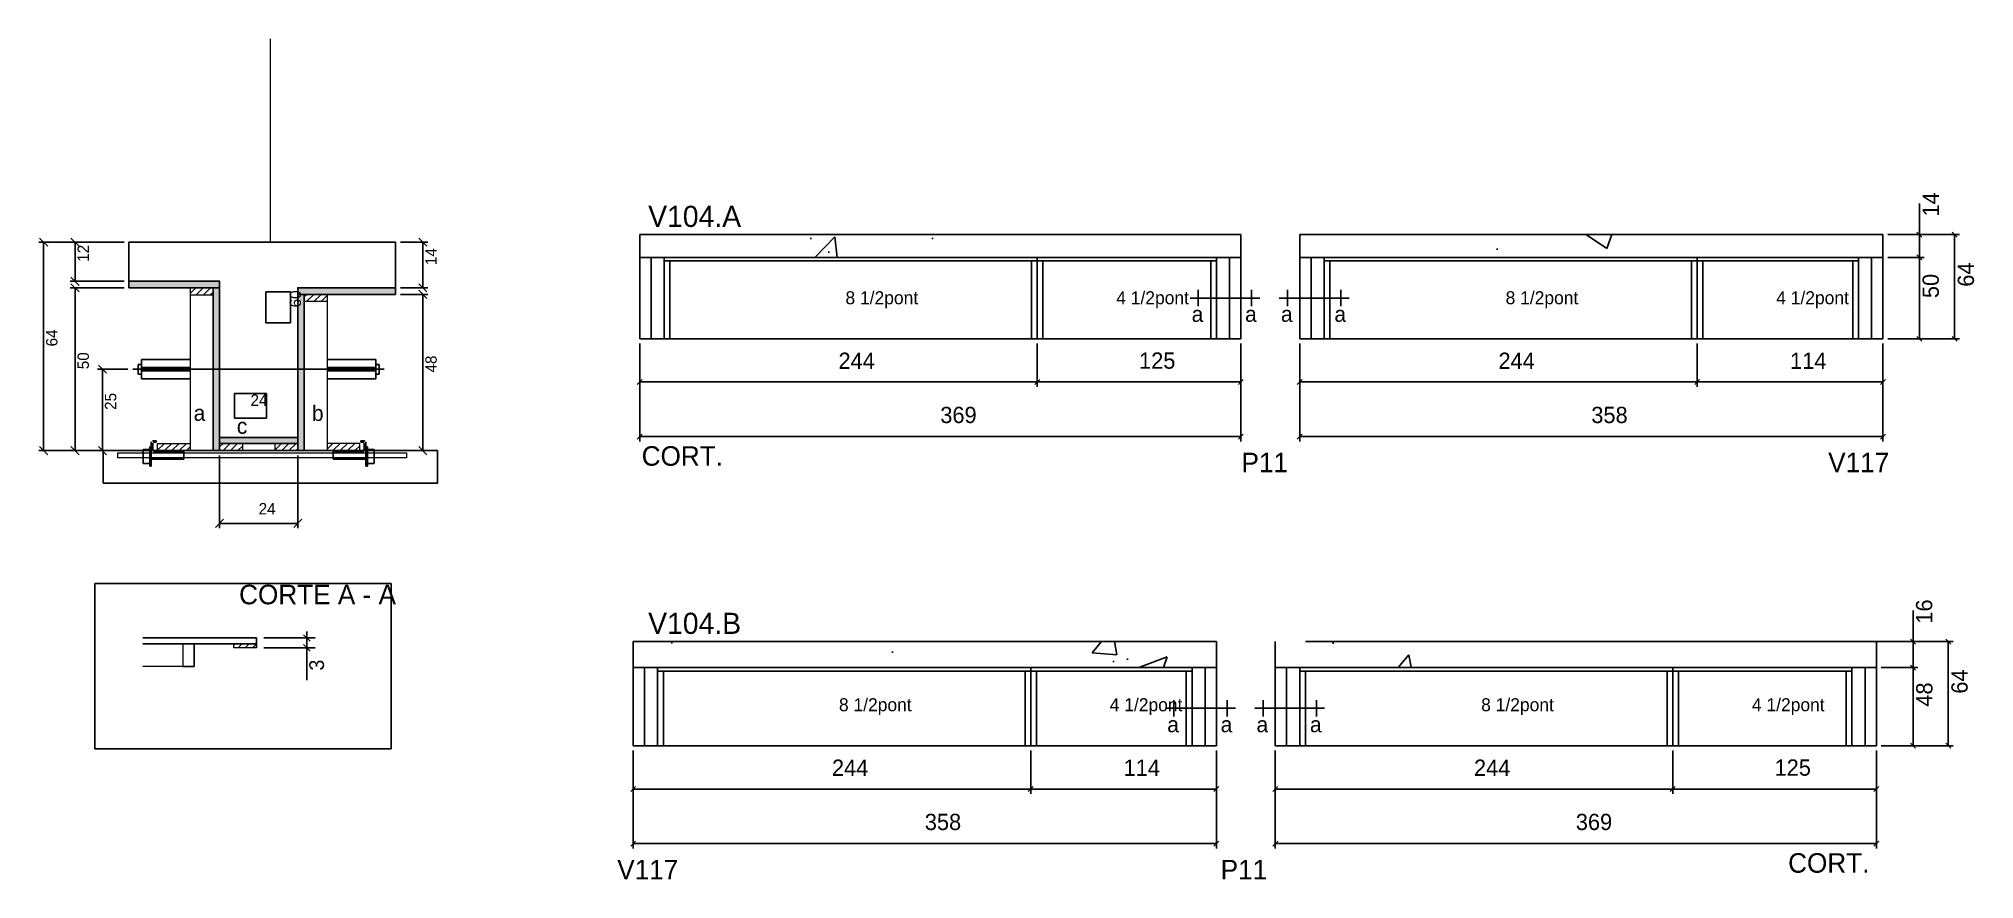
# Model space of a CAD drawing. Header units: metres. Extents: x 1712 to 2900, y 15256 to 15773.
import ezdxf

# ---------------------------------------------------------------- set-up
doc = ezdxf.new("R2010")
doc.units = ezdxf.units.M
for name, color, linetype in [('5', 7, 'Continuous'), ('barrote', 7, 'Continuous'), ('CONCRETO', 7, 'Continuous'), ('COTA', 7, 'Continuous'), ('Cota Seção (2x)', 7, 'Continuous'), ('Cotas', 7, 'Continuous'), ('detalhes', 7, 'Continuous'), ('Hachura', 7, 'Continuous'), ('Madeira', 7, 'Continuous'), ('NOMENCLATURA', 7, 'Continuous'), ('Painéis', 7, 'Continuous'), ('presilha', 7, 'Continuous'), ('SARR_2.2x7', 7, 'Continuous'), ('SARR_3.5x7', 7, 'Continuous'), ('SCO-___-LAJ', 7, 'Continuous'), ('TENSOR', 7, 'Continuous'), ('texto', 7, 'Continuous'), ('TEXTO PILAR', 7, 'Continuous'), ('Texto Seção', 7, 'Continuous')]:
    doc.layers.add(name, color=color, linetype=linetype)

msp = doc.modelspace()

# ---------------------------------------------------------------- hatches: boundary and pattern name
at = {"layer": 'COTA'}
h = msp.add_hatch(dxfattribs=at)
h.set_pattern_fill('AR-CONC')
h.paths.add_polyline_path([(2449.6, 15652.5), (2449.6, 15638.5), (2080.6, 15638.5), (2080.6, 15652.5), (2449.6, 15652.5)])
h = msp.add_hatch(dxfattribs=at)
h.set_pattern_fill('AR-CONC')
h.paths.add_polyline_path([(2843.7, 15652.5), (2843.7, 15638.5), (2485.7, 15638.5), (2485.7, 15652.5), (2843.7, 15652.5)])
h = msp.add_hatch(dxfattribs=at)
h.set_pattern_fill('AR-CONC')
h.paths.add_polyline_path([(2076.6, 15402.5), (2076.6, 15386.5), (2434.6, 15386.5), (2434.6, 15402.5), (2076.6, 15402.5)])
h = msp.add_hatch(dxfattribs=at)
h.set_pattern_fill('AR-CONC')
h.paths.add_polyline_path([(2470.7, 15402.5), (2470.7, 15386.5), (2839.7, 15386.5), (2839.7, 15402.5), (2470.7, 15402.5)])
at = {"layer": 'Hachura'}
h = msp.add_hatch(color=7, dxfattribs=at)
h.dxf.hatch_style = 1
h.paths.add_polyline_path([(1822.7, 15619.8), (1822.7, 15623.8), (1767.1, 15623.8), (1767.1, 15619.8), (1822.7, 15619.8)])
h = msp.add_hatch(dxfattribs=at)
h.set_pattern_fill('ANSI31')
h.paths.add_polyline_path([(1818.7, 15615.4), (1818.7, 15619.8), (1804.7, 15619.8), (1804.7, 15615.4), (1818.7, 15615.4)])
h = msp.add_hatch(color=7, dxfattribs=at)
h.dxf.hatch_style = 1
h.paths.add_polyline_path([(1818.7, 15619.8), (1822.7, 15619.8), (1822.7, 15519.8), (1818.7, 15519.8), (1818.7, 15619.8)])
h = msp.add_hatch(color=7, dxfattribs=at)
h.dxf.hatch_style = 1
h.paths.add_polyline_path([(1874.7, 15619.8), (1870.7, 15619.8), (1870.7, 15519.8), (1874.7, 15519.8), (1874.7, 15619.8)])
h = msp.add_hatch(color=7, dxfattribs=at)
h.dxf.hatch_style = 1
h.paths.add_polyline_path([(1930.7, 15615.8), (1930.7, 15619.8), (1870.7, 15619.8), (1870.7, 15615.8), (1930.7, 15615.8)])
h = msp.add_hatch(dxfattribs=at)
h.set_pattern_fill('ANSI31')
h.paths.add_polyline_path([(1874.7, 15611.4), (1874.7, 15615.8), (1888.7, 15615.8), (1888.7, 15611.4), (1874.7, 15611.4)])
h = msp.add_hatch(dxfattribs=at)
h.set_pattern_fill('ANSI31')
h.paths.add_polyline_path([(1784.7, 15519.8), (1784.7, 15524.2), (1804.7, 15524.2), (1804.7, 15519.8), (1784.7, 15519.8)])
h = msp.add_hatch(color=7, dxfattribs=at)
h.dxf.hatch_style = 1
h.paths.add_polyline_path([(1870.7, 15524.2), (1870.7, 15527.8), (1822.7, 15527.8), (1822.7, 15524.2), (1870.7, 15524.2)])
h = msp.add_hatch(dxfattribs=at)
h.set_pattern_fill('ANSI31')
h.paths.add_polyline_path([(1822.7, 15519.8), (1822.7, 15524.2), (1836.7, 15524.2), (1836.7, 15519.8), (1822.7, 15519.8)])
h = msp.add_hatch(dxfattribs=at)
h.set_pattern_fill('ANSI31')
h.paths.add_polyline_path([(1870.7, 15519.8), (1870.7, 15524.2), (1856.7, 15524.2), (1856.7, 15519.8), (1870.7, 15519.8)])
h = msp.add_hatch(dxfattribs=at)
h.set_pattern_fill('ANSI31')
h.paths.add_polyline_path([(1908.7, 15519.8), (1908.7, 15524.2), (1888.7, 15524.2), (1888.7, 15519.8), (1908.7, 15519.8)])
h = msp.add_hatch(dxfattribs=at)
h.set_pattern_fill('ANSI31')
h.paths.add_polyline_path([(1831.4, 15401.1), (1831.4, 15398.7), (1845.4, 15398.7), (1845.4, 15401.1), (1831.4, 15401.1)])

# ---------------------------------------------------------------- linework, layer by layer
at = {"color": 7, "lineweight": 25}
for p, q in [((1772.7, 15572.8), (1772.7, 15566.8)), ((1772.7, 15572.8), (1774.7, 15572.8)), ((1774.7, 15566.8), (1772.7, 15566.8)), ((1774.7, 15575.8), (1774.7, 15563.8)), ((1774.7, 15575.8), (1804.7, 15575.8)), ((1804.7, 15570.8), (1774.7, 15570.8)), ((1804.7, 15568.8), (1774.7, 15568.8)), ((1918.7, 15575.8), (1888.7, 15575.8)), ((1888.7, 15570.8), (1918.7, 15570.8)), ((1888.7, 15568.8), (1918.7, 15568.8)), ((1918.7, 15575.8), (1918.7, 15563.8)), ((1918.7, 15572.8), (1920.7, 15572.8)), ((1918.7, 15566.8), (1920.7, 15566.8)), ((1920.7, 15572.8), (1920.7, 15566.8)), ((1774.7, 15563.8), (1804.7, 15563.8)), ((1918.7, 15563.8), (1888.7, 15563.8))]:
    msp.add_line(p, q, dxfattribs=at)
at = {"layer": 'barrote', "color": 251, "lineweight": 25}
msp.add_lwpolyline([(1751.2, 15499.8), (1956.4, 15499.8), (1956.4, 15519.8), (1751.2, 15519.8)], close=True, dxfattribs=at)
at = {"layer": 'CONCRETO', "color": 251, "lineweight": 25}
msp.add_lwpolyline([(1767.1, 15623.8), (1767.1, 15647.8), (1930.7, 15647.8), (1930.7, 15619.8), (1870.7, 15619.8), (1870.7, 15527.8), (1822.7, 15527.8), (1822.7, 15623.8)], close=True, dxfattribs=at)
at = {"layer": 'COTA', "color": 4, "lineweight": 25}
for p, q in [((2866.1, 15652.5), (2866.1, 15671.6)), ((1764.1, 15647.8), (1711.7, 15647.8)), ((1714.7, 15519.8), (1714.7, 15647.8)), ((1764.1, 15647.8), (1731, 15647.8)), ((1734, 15647.8), (1734, 15623.8)), ((1933.7, 15647.8), (1950.5, 15647.8)), ((1947.5, 15647.8), (1947.5, 15619.8)), ((2846.7, 15652.5), (2869.1, 15652.5)), ((2846.7, 15652.5), (2890.7, 15652.5)), ((2866.1, 15638.5), (2866.1, 15652.5)), ((2887.7, 15652.5), (2887.7, 15588.5)), ((2846.7, 15638.5), (2869.1, 15638.5)), ((2846.7, 15638.5), (2869.1, 15638.5)), ((2866.1, 15638.5), (2866.1, 15588.5)), ((1764.1, 15623.8), (1731, 15623.8)), ((1764.1, 15619.8), (1731, 15619.8)), ((1734, 15619.8), (1734, 15519.8)), ((1933.7, 15619.8), (1950.5, 15619.8)), ((1933.7, 15615.8), (1950.5, 15615.8)), ((1947.5, 15519.8), (1947.5, 15615.8)), ((2846.7, 15588.5), (2869.1, 15588.5)), ((2846.7, 15588.5), (2890.7, 15588.5)), ((2080.6, 15585.5), (2080.6, 15559)), ((2080.6, 15585.5), (2080.6, 15525.4)), ((2324.6, 15585.5), (2324.6, 15559)), ((2324.6, 15585.5), (2324.6, 15559)), ((2449.6, 15585.5), (2449.6, 15559)), ((2449.6, 15585.5), (2449.6, 15525.4)), ((2485.7, 15585.5), (2485.7, 15559)), ((2485.7, 15585.5), (2485.7, 15525.4)), ((2729.7, 15585.5), (2729.7, 15559)), ((2729.7, 15585.5), (2729.7, 15559)), ((2843.7, 15585.5), (2843.7, 15559)), ((2843.7, 15585.5), (2843.7, 15525.4)), ((1766.4, 15569.8), (1747.8, 15569.8)), ((1750.8, 15569.8), (1750.8, 15519.8)), ((2080.6, 15562), (2324.6, 15562)), ((2324.6, 15562), (2449.6, 15562)), ((2485.7, 15562), (2729.7, 15562)), ((2729.7, 15562), (2843.7, 15562)), ((2080.6, 15528.4), (2449.6, 15528.4)), ((2485.7, 15528.4), (2843.7, 15528.4)), ((1786.1, 15519.8), (1711.7, 15519.8)), ((1786.1, 15519.8), (1731, 15519.8)), ((1766.4, 15519.8), (1747.8, 15519.8)), ((1822.7, 15516.8), (1822.7, 15472.1)), ((1870.7, 15516.8), (1870.7, 15472.1)), ((1907.3, 15519.8), (1950.5, 15519.8)), ((1822.7, 15475.1), (1870.7, 15475.1)), ((2862.2, 15402.5), (2862.2, 15421.5)), ((1849.9, 15404.7), (1881.3, 15404.7)), ((1849.9, 15398.7), (1881.3, 15398.7)), ((1876.3, 15404.7), (1876.3, 15408.7)), ((1876.3, 15404.7), (1876.3, 15398.7)), ((1876.3, 15398.7), (1876.3, 15378.7)), ((2842.7, 15402.5), (2865.2, 15402.5)), ((2842.7, 15402.5), (2886.8, 15402.5)), ((2862.2, 15386.5), (2862.2, 15402.5)), ((2883.8, 15402.5), (2883.8, 15338.5)), ((2842.7, 15386.5), (2865.2, 15386.5)), ((2842.7, 15386.5), (2865.2, 15386.5)), ((2862.2, 15386.5), (2862.2, 15338.5)), ((2842.7, 15338.5), (2865.2, 15338.5)), ((2842.7, 15338.5), (2886.8, 15338.5)), ((2076.6, 15335.5), (2076.6, 15308.9)), ((2076.6, 15335.5), (2076.6, 15275.4)), ((2320.6, 15335.5), (2320.6, 15308.9)), ((2320.6, 15335.5), (2320.6, 15308.9)), ((2434.6, 15335.5), (2434.6, 15308.9)), ((2434.6, 15335.5), (2434.6, 15275.4)), ((2470.7, 15335.5), (2470.7, 15308.9)), ((2470.7, 15335.5), (2470.7, 15275.4)), ((2714.7, 15335.5), (2714.7, 15308.9)), ((2714.7, 15335.5), (2714.7, 15308.9)), ((2839.7, 15335.5), (2839.7, 15308.9)), ((2839.7, 15335.5), (2839.7, 15275.4)), ((2320.6, 15311.9), (2076.6, 15311.9)), ((2434.6, 15311.9), (2320.6, 15311.9)), ((2714.7, 15311.9), (2470.7, 15311.9)), ((2839.7, 15311.9), (2714.7, 15311.9)), ((2434.6, 15278.4), (2076.6, 15278.4)), ((2839.7, 15278.4), (2470.7, 15278.4))]:
    msp.add_line(p, q, dxfattribs=at)
at = {"layer": 'COTA', "color": 241, "lineweight": 25}
for p, q in [((2080.6, 15652.5), (2449.6, 15652.5)), ((2080.6, 15638.5), (2080.6, 15652.5)), ((2449.6, 15638.5), (2449.6, 15652.5)), ((2485.7, 15652.5), (2843.7, 15652.5)), ((2485.7, 15638.5), (2485.7, 15652.5)), ((2843.7, 15638.5), (2843.7, 15652.5)), ((2434.6, 15402.5), (2076.6, 15402.5)), ((2076.6, 15386.5), (2076.6, 15402.5)), ((2434.6, 15386.5), (2434.6, 15402.5)), ((2470.7, 15386.5), (2470.7, 15402.5)), ((2858.2, 15402.5), (2489.2, 15402.5)), ((2839.7, 15386.5), (2839.7, 15402.5))]:
    msp.add_line(p, q, dxfattribs=at)
at = {"layer": 'COTA', "color": 0, "lineweight": 25}
for p, q in [((2867.6, 15651), (2864.6, 15654)), ((2889.2, 15651), (2886.2, 15654)), ((2867.6, 15637), (2864.6, 15640)), ((2864.6, 15640), (2867.6, 15637)), ((2864.6, 15590), (2867.6, 15587)), ((2886.2, 15590), (2889.2, 15587)), ((2082.1, 15563.5), (2079.1, 15560.5)), ((2323.1, 15560.5), (2326.1, 15563.5)), ((2326.1, 15563.5), (2323.1, 15560.5)), ((2448.1, 15560.5), (2451.1, 15563.5)), ((2487.2, 15563.5), (2484.2, 15560.5)), ((2728.2, 15560.5), (2731.2, 15563.5)), ((2731.2, 15563.5), (2728.2, 15560.5)), ((2842.2, 15560.5), (2845.2, 15563.5)), ((2082.1, 15529.9), (2079.1, 15526.9)), ((2448.1, 15526.9), (2451.1, 15529.9)), ((2487.2, 15529.9), (2484.2, 15526.9)), ((2842.2, 15526.9), (2845.2, 15529.9)), ((2863.7, 15401), (2860.7, 15404)), ((2885.3, 15401), (2882.3, 15404)), ((2863.7, 15385), (2860.7, 15388)), ((2860.7, 15388), (2863.7, 15385)), ((2860.7, 15340), (2863.7, 15337)), ((2882.3, 15340), (2885.3, 15337)), ((2078.1, 15313.4), (2075.1, 15310.4)), ((2322.1, 15313.4), (2319.1, 15310.4)), ((2319.1, 15310.4), (2322.1, 15313.4)), ((2433.1, 15310.4), (2436.1, 15313.4)), ((2472.2, 15313.4), (2469.2, 15310.4)), ((2716.2, 15313.4), (2713.2, 15310.4)), ((2713.2, 15310.4), (2716.2, 15313.4)), ((2838.2, 15310.4), (2841.2, 15313.4)), ((2078.1, 15279.9), (2075.1, 15276.9)), ((2433.1, 15276.9), (2436.1, 15279.9)), ((2472.2, 15279.9), (2469.2, 15276.9)), ((2838.2, 15276.9), (2841.2, 15279.9))]:
    msp.add_line(p, q, dxfattribs=at)
for points in [[(1717.2, 15645.3), (1712.2, 15650.3)], [(1736.5, 15645.3), (1731.5, 15650.3)], [(1950, 15645.3), (1945, 15650.3)], [(1731.5, 15626.3), (1736.5, 15621.3)], [(1736.5, 15617.3), (1731.5, 15622.3)], [(1945, 15622.3), (1950, 15617.3)], [(1950, 15613.3), (1945, 15618.3)], [(1753.3, 15567.3), (1748.3, 15572.3)], [(1712.2, 15522.3), (1717.2, 15517.3)], [(1731.5, 15522.3), (1736.5, 15517.3)], [(1748.3, 15522.3), (1753.3, 15517.3)], [(1945, 15522.3), (1950, 15517.3)], [(1825.2, 15477.6), (1820.2, 15472.6)], [(1868.2, 15472.6), (1873.2, 15477.6)], [(1874.3, 15406.7), (1878.3, 15402.7)], [(1878.3, 15396.7), (1874.3, 15400.7)]]:
    msp.add_lwpolyline(points, dxfattribs=at)
at = {"layer": 'Cota Seção (2x)', "color": 180, "lineweight": 25}
for p, q in [((1866.2, 15617.3), (1851.2, 15617.3)), ((1851.2, 15617.3), (1851.2, 15598.3)), ((1866.2, 15598.3), (1866.2, 15617.3)), ((1851.2, 15598.3), (1866.2, 15598.3)), ((1851.5, 15554.8), (1831.8, 15554.8)), ((1831.8, 15554.8), (1831.8, 15539.8)), ((1851.5, 15539.8), (1851.5, 15554.8)), ((1831.8, 15539.8), (1851.5, 15539.8))]:
    msp.add_line(p, q, dxfattribs=at)
at = {"layer": 'Cotas', "color": 1, "lineweight": 25}
msp.add_lwpolyline([(1746.1, 15438.1), (1928, 15438.1), (1928, 15336.7), (1746.1, 15336.7)], close=True, dxfattribs=at)
at = {"layer": 'Madeira', "color": 126, "lineweight": 18}
for points in [[(1818.7, 15615.4), (1818.7, 15619.8), (1804.7, 15619.8), (1804.7, 15615.4)], [(1818.7, 15619.8), (1804.7, 15619.8), (1804.7, 15519.8), (1818.7, 15519.8)], [(1874.7, 15611.4), (1874.7, 15615.8), (1888.7, 15615.8), (1888.7, 15611.4)], [(1874.7, 15615.8), (1888.7, 15615.8), (1888.7, 15519.8), (1874.7, 15519.8)], [(1784.7, 15519.8), (1784.7, 15524.2), (1804.7, 15524.2), (1804.7, 15519.8)], [(1822.7, 15519.8), (1822.7, 15524.2), (1836.7, 15524.2), (1836.7, 15519.8)], [(1870.7, 15519.8), (1870.7, 15524.2), (1856.7, 15524.2), (1856.7, 15519.8)], [(1908.7, 15519.8), (1908.7, 15524.2), (1888.7, 15524.2), (1888.7, 15519.8)], [(1807.1, 15387.1), (1807.1, 15401.1), (1800.1, 15401.1), (1800.1, 15387.1)], [(1831.4, 15401.1), (1845.4, 15401.1), (1845.4, 15398.7), (1831.4, 15398.7)]]:
    msp.add_lwpolyline(points, close=True, dxfattribs=at)
msp.add_lwpolyline([(1807.1, 15401.1), (1807.1, 15387.1), (1775.6, 15387.1)], dxfattribs=at)
at = {"layer": 'NOMENCLATURA', "color": 7, "lineweight": 25}
for p, q in [((2418.4, 15613.5), (2461.2, 15613.5)), ((2423.4, 15618.5), (2423.4, 15608.5)), ((2456.2, 15618.5), (2456.2, 15608.5)), ((2473.2, 15613.5), (2516, 15613.5)), ((2478.2, 15618.5), (2478.2, 15608.5)), ((2511, 15618.5), (2511, 15608.5)), ((2408.4, 15366.5), (2408.4, 15356.5)), ((2441.2, 15366.5), (2441.2, 15356.5)), ((2463.2, 15366.5), (2463.2, 15356.5)), ((2496, 15366.5), (2496, 15356.5)), ((2403.4, 15361.5), (2446.2, 15361.5)), ((2458.2, 15361.5), (2501, 15361.5))]:
    msp.add_line(p, q, dxfattribs=at)
at = {"layer": 'Painéis', "color": 200, "lineweight": 25}
for p, q in [((2080.6, 15638.5), (2449.6, 15638.5)), ((2080.6, 15588.5), (2080.6, 15638.5)), ((2324.6, 15588.5), (2324.6, 15638.5)), ((2449.6, 15588.5), (2449.6, 15638.5)), ((2485.7, 15638.5), (2843.7, 15638.5)), ((2485.7, 15588.5), (2485.7, 15638.5)), ((2729.7, 15588.5), (2729.7, 15638.5)), ((2843.7, 15588.5), (2843.7, 15638.5)), ((2080.6, 15588.5), (2449.6, 15588.5)), ((2485.7, 15588.5), (2843.7, 15588.5)), ((1845.4, 15404.7), (1775.6, 15404.7)), ((1845.4, 15401.1), (1775.6, 15401.1)), ((1845.4, 15404.7), (1845.4, 15398.7)), ((2434.6, 15386.5), (2076.6, 15386.5)), ((2076.6, 15338.5), (2076.6, 15386.5)), ((2320.6, 15338.5), (2320.6, 15386.5)), ((2434.6, 15338.5), (2434.6, 15386.5)), ((2839.7, 15386.5), (2470.7, 15386.5)), ((2470.7, 15338.5), (2470.7, 15386.5)), ((2714.7, 15338.5), (2714.7, 15386.5)), ((2839.7, 15338.5), (2839.7, 15386.5)), ((2434.6, 15338.5), (2076.6, 15338.5)), ((2839.7, 15338.5), (2470.7, 15338.5))]:
    msp.add_line(p, q, dxfattribs=at)
for points in [[(1822.7, 15619.8), (1822.7, 15623.8), (1767.1, 15623.8), (1767.1, 15619.8)], [(1818.7, 15619.8), (1822.7, 15619.8), (1822.7, 15519.8), (1818.7, 15519.8)], [(1930.7, 15615.8), (1930.7, 15619.8), (1870.7, 15619.8), (1870.7, 15615.8)], [(1874.7, 15615.8), (1870.7, 15615.8), (1870.7, 15519.8), (1874.7, 15519.8)], [(1870.7, 15524.2), (1870.7, 15527.8), (1822.7, 15527.8), (1822.7, 15524.2)]]:
    msp.add_lwpolyline(points, close=True, dxfattribs=at)
at = {"layer": 'presilha', "color": 1, "lineweight": 25}
for p, q in [((1775.8, 15520.5), (1779.8, 15520.5)), ((1775.8, 15520.5), (1775.8, 15511.9)), ((1779.8, 15522.2), (1780.8, 15522.2)), ((1779.8, 15510.2), (1779.8, 15522.2)), ((1779.8, 15520.5), (1779.8, 15511.9)), ((1780.8, 15519), (1780.8, 15525.1)), ((1780.8, 15522.2), (1780.8, 15510.2)), ((1783.8, 15525.9), (1781.6, 15525.9)), ((1781.8, 15519.6), (1781.8, 15524.5)), ((1783.8, 15524.9), (1782.2, 15524.9)), ((1800.8, 15519.2), (1782.2, 15519.2)), ((1783.8, 15525.9), (1783.8, 15524.9)), ((1800.8, 15519.2), (1800.8, 15514.6)), ((1892.5, 15519.2), (1892.5, 15514.6)), ((1892.5, 15519.2), (1911.2, 15519.2)), ((1909.5, 15525.9), (1909.5, 15524.9)), ((1909.5, 15525.9), (1911.8, 15525.9)), ((1909.5, 15524.9), (1911.2, 15524.9)), ((1911.5, 15519.6), (1911.5, 15524.5)), ((1912.5, 15519), (1912.5, 15525.1)), ((1913.5, 15522.2), (1912.5, 15522.2)), ((1912.5, 15522.2), (1912.5, 15510.2)), ((1913.5, 15510.2), (1913.5, 15522.2)), ((1917.5, 15520.5), (1913.5, 15520.5)), ((1913.5, 15520.5), (1913.5, 15511.9)), ((1917.5, 15520.5), (1917.5, 15511.9)), ((1779.8, 15511.9), (1775.8, 15511.9)), ((1780.8, 15510.2), (1779.8, 15510.2)), ((1800.8, 15514.6), (1780.8, 15514.6)), ((1892.5, 15514.6), (1912.5, 15514.6)), ((1912.5, 15510.2), (1913.5, 15510.2)), ((1913.5, 15511.9), (1917.5, 15511.9))]:
    msp.add_line(p, q, dxfattribs=at)
at = {"layer": 'SARR_2.2x7', "color": 40, "lineweight": 25}
for p, q in [((2087.6, 15588.5), (2087.6, 15638.5)), ((2095.6, 15636.3), (2324.6, 15636.3)), ((2324.6, 15636.3), (2434.6, 15636.3)), ((2442.6, 15588.5), (2442.6, 15638.5)), ((2492.7, 15588.5), (2492.7, 15638.5)), ((2500.7, 15636.3), (2729.7, 15636.3)), ((2729.7, 15636.3), (2828.7, 15636.3)), ((2836.7, 15588.5), (2836.7, 15638.5)), ((2083.6, 15338.5), (2083.6, 15386.5)), ((2427.6, 15338.5), (2427.6, 15386.5)), ((2477.7, 15338.5), (2477.7, 15386.5)), ((2832.7, 15338.5), (2832.7, 15386.5)), ((2320.6, 15384.3), (2091.6, 15384.3)), ((2419.6, 15384.3), (2320.6, 15384.3)), ((2714.7, 15384.3), (2485.7, 15384.3)), ((2824.7, 15384.3), (2714.7, 15384.3))]:
    msp.add_line(p, q, dxfattribs=at)
at = {"layer": 'SARR_3.5x7', "color": 81, "lineweight": 25}
for p, q in [((2095.6, 15638.5), (2095.6, 15588.5)), ((2099.1, 15636.3), (2099.1, 15588.5)), ((2321.1, 15636.3), (2321.1, 15588.5)), ((2324.6, 15636.3), (2324.6, 15588.5)), ((2328.1, 15636.3), (2328.1, 15588.5)), ((2431.1, 15636.3), (2431.1, 15588.5)), ((2434.6, 15638.5), (2434.6, 15588.5)), ((2500.7, 15638.5), (2500.7, 15588.5)), ((2504.2, 15636.3), (2504.2, 15588.5)), ((2726.2, 15636.3), (2726.2, 15588.5)), ((2729.7, 15636.3), (2729.7, 15588.5)), ((2733.2, 15636.3), (2733.2, 15588.5)), ((2825.2, 15636.3), (2825.2, 15588.5)), ((2828.7, 15638.5), (2828.7, 15588.5)), ((2095.6, 15588.5), (2099.1, 15588.5)), ((2321.1, 15588.5), (2324.6, 15588.5)), ((2324.6, 15588.5), (2328.1, 15588.5)), ((2726.2, 15588.5), (2729.7, 15588.5)), ((2729.7, 15588.5), (2733.2, 15588.5)), ((2825.2, 15588.5), (2828.7, 15588.5)), ((2091.6, 15386.5), (2091.6, 15338.5)), ((2419.6, 15386.5), (2419.6, 15338.5)), ((2485.7, 15386.5), (2485.7, 15338.5)), ((2824.7, 15386.5), (2824.7, 15338.5)), ((2095.1, 15384.3), (2095.1, 15338.5)), ((2317.1, 15384.3), (2317.1, 15338.5)), ((2320.6, 15384.3), (2320.6, 15338.5)), ((2324.1, 15384.3), (2324.1, 15338.5)), ((2416.1, 15384.3), (2416.1, 15338.5)), ((2489.2, 15384.3), (2489.2, 15338.5)), ((2711.2, 15384.3), (2711.2, 15338.5)), ((2714.7, 15384.3), (2714.7, 15338.5)), ((2718.2, 15384.3), (2718.2, 15338.5)), ((2821.2, 15384.3), (2821.2, 15338.5)), ((2095.1, 15338.5), (2091.6, 15338.5)), ((2320.6, 15338.5), (2317.1, 15338.5)), ((2324.1, 15338.5), (2320.6, 15338.5)), ((2419.6, 15338.5), (2416.1, 15338.5)), ((2489.2, 15338.5), (2485.7, 15338.5)), ((2714.7, 15338.5), (2711.2, 15338.5)), ((2718.2, 15338.5), (2714.7, 15338.5)), ((2824.7, 15338.5), (2821.2, 15338.5))]:
    msp.add_line(p, q, dxfattribs=at)
at = {"layer": 'SCO-___-LAJ', "color": 1, "lineweight": 0}
msp.add_lwpolyline([(1760.2, 15518.5), (1937.5, 15518.5), (1937.5, 15515.3), (1760.2, 15515.3)], close=True, dxfattribs=at)
at = {"layer": 'TENSOR', "color": 3, "lineweight": 25}
msp.add_line((1923.7, 15569.8), (1769.4, 15569.8), dxfattribs=at)
at = {"layer": 'Texto Seção', "color": 252, "lineweight": 15}
msp.add_line((1853.9, 15647.8), (1853.9, 15772.8), dxfattribs=at)

# ---------------------------------------------------------------- texts
at = {"layer": '5', "color": 5, "lineweight": 25}
for s, rotation, p in [('CORT.', 360, (2081.8, 15510.5)), ('P11', 0, (2450, 15506.5)), ('V117', 0, (2810.1, 15506.5)), ('V117', 360, (2066.8, 15256.4)), ('P11', 360, (2437.2, 15256.4)), ('CORT.', 0, (2785.5, 15260.5))]:
    msp.add_text(s, height=12, rotation=rotation, dxfattribs=at).set_placement(p)
at = {"layer": 'COTA', "color": 240, "lineweight": 25}
for s, height, p in [('14', 10, (2878.1, 15663.6)), ('50', 10, (2878, 15613.5)), ('64', 10, (2899.6, 15620.5)), ('16', 10, (2874, 15413.5)), ('3', 9, (1886.8, 15384.7)), ('48', 10, (2874.1, 15362.5)), ('64', 10, (2895.7, 15370.5))]:
    msp.add_text(s, height=height, rotation=90, dxfattribs=at).set_placement(p)
at = {"layer": 'COTA', "color": 1, "lineweight": 25}
for s, p in [('12', (1742.5, 15635.8)), ('14', (1956, 15633.8)), ('64', (1723.2, 15583.8)), ('50', (1742.5, 15569.8)), ('48', (1956, 15567.8)), ('25', (1759.3, 15544.8))]:
    msp.add_text(s, height=7, rotation=90, dxfattribs=at).set_placement(p)
at = {"layer": 'COTA', "color": 240, "lineweight": 25}
for s, p in [('244', (2202.6, 15570)), ('125', (2387.1, 15570.1)), ('244', (2607.7, 15570)), ('114', (2786.7, 15570)), ('369', (2265.1, 15536.7)), ('358', (2664.7, 15536.7)), ('244', (2198.6, 15320)), ('114', (2377.6, 15320)), ('244', (2592.7, 15320)), ('125', (2777.2, 15320.1)), ('358', (2255.6, 15286.7)), ('369', (2655.2, 15286.7))]:
    msp.add_text(s, height=10, dxfattribs=at).set_placement(p)
at = {"layer": 'COTA', "color": 1, "lineweight": 25}
msp.add_text('24', height=7, dxfattribs=at).set_placement((1846.7, 15480.6))
at = {"layer": 'Cota Seção (2x)', "color": 1, "lineweight": 25}
msp.add_text('60', height=7, rotation=90, dxfattribs=at).set_placement((1872.7, 15607.8))
msp.add_text('24', height=7, dxfattribs=at).set_placement((1841.7, 15547.3))
at = {"layer": 'detalhes', "color": 4, "lineweight": 25}
for s, p in [('a', (2419.4, 15598.9)), ('a', (2452.2, 15598.9)), ('a', (2474.2, 15598.9)), ('a', (2507, 15598.9)), ('a', (1806.8, 15538.1)), ('b', (1879.4, 15538)), ('c', (1833.3, 15530.1)), ('a', (2404.4, 15346.8)), ('a', (2437.2, 15346.8)), ('a', (2459.2, 15346.8)), ('a', (2492, 15346.8))]:
    msp.add_text(s, height=9.6, dxfattribs=at).set_placement(p)
at = {"layer": 'texto', "color": 2, "lineweight": 25}
for s, p in [('8 1/2pont', (2206.9, 15609.7)), ('4 1/2pont', (2373.1, 15609.7)), ('8 1/2pont', (2612.1, 15609.7)), ('4 1/2pont', (2778.2, 15609.7)), ('8 1/2pont', (2202.9, 15359.7)), ('4 1/2pont', (2369.1, 15359.7)), ('8 1/2pont', (2597.1, 15359.7)), ('4 1/2pont', (2763.3, 15359.7))]:
    msp.add_text(s, height=8, dxfattribs=at).set_placement(p)
at = {"layer": 'TEXTO PILAR', "color": 3, "lineweight": 15}
msp.add_text('CORTE A - A', height=12, dxfattribs=at).set_placement((1834.7, 15425.4))
at = {"layer": 'Texto Seção', "color": 7, "lineweight": 15}
for s, p in [('V104.A', (2085.8, 15657.2)), ('V104.B', (2085.8, 15407.2))]:
    msp.add_text(s, height=13, dxfattribs=at).set_placement(p)

doc.saveas('drawing.dxf')
